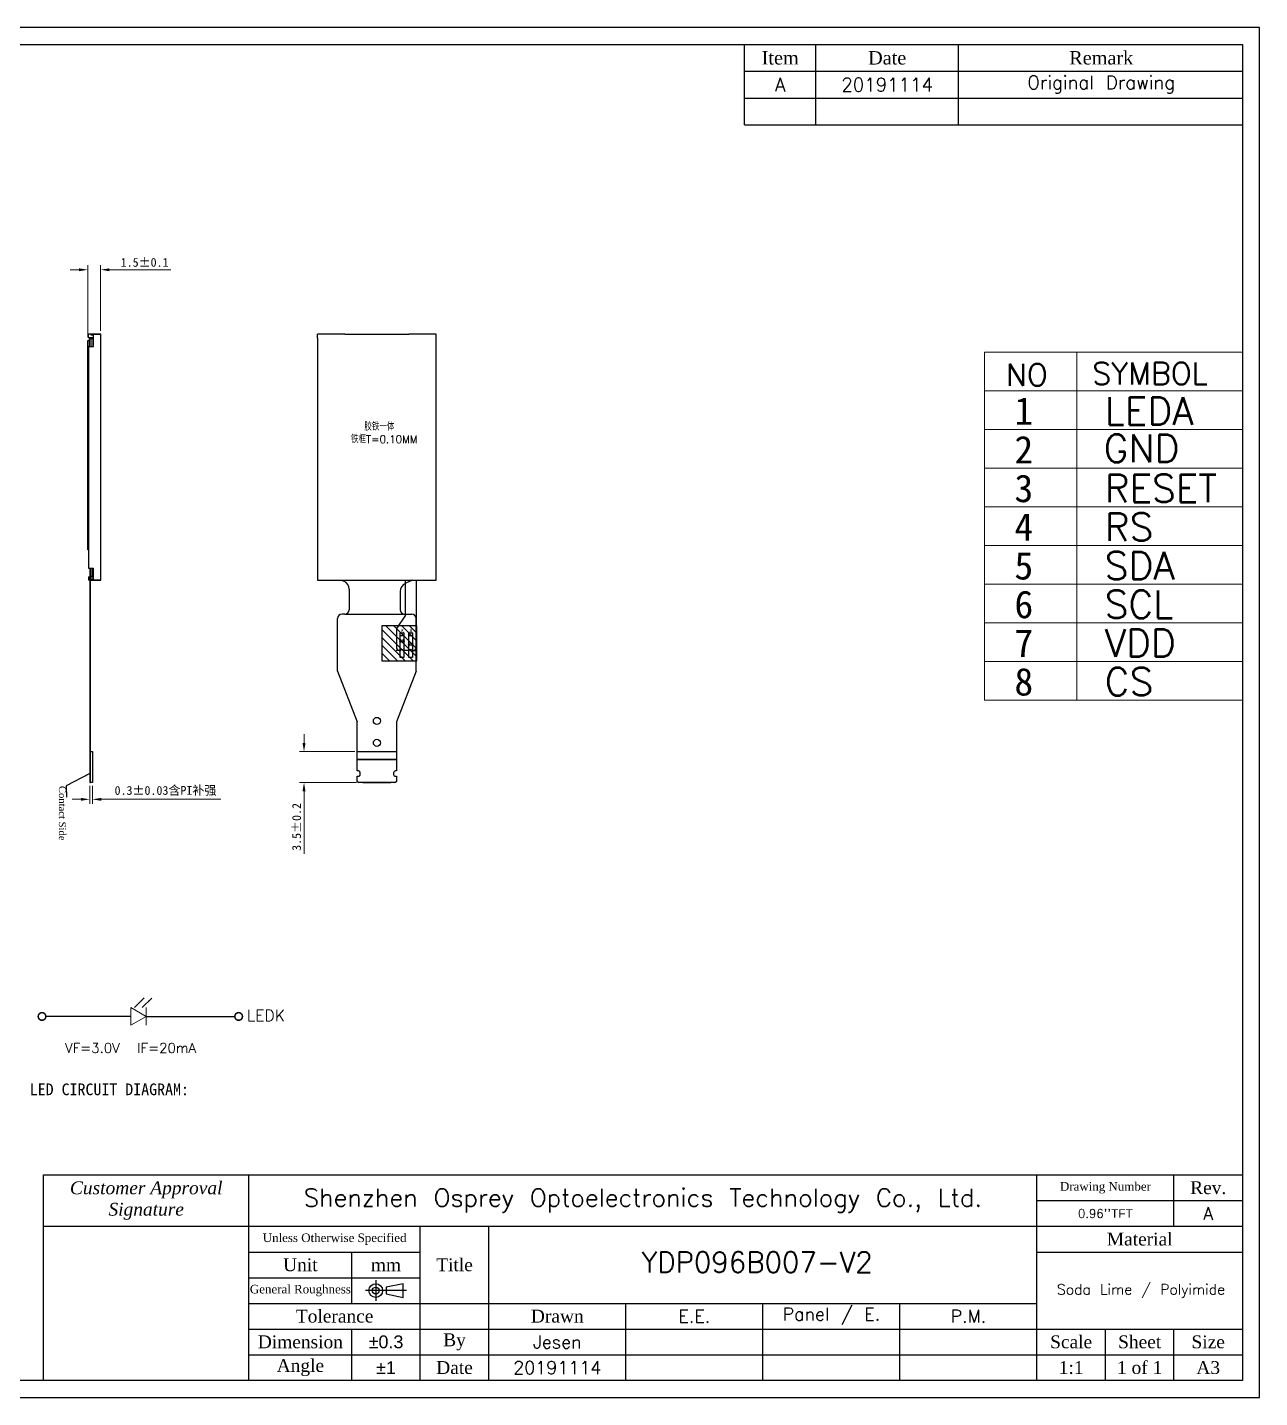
# Model space of a CAD drawing. Header units: millimetres. Extents: x 1251 to 1485, y 362 to 518.
# Drawn here: x 1345.1 to 1485.1, y 362.2 to 518 of the extents above; entities that cross this region are included whole.
import ezdxf
from ezdxf.lldxf.tags import DXFTag

# ---------------------------------------------------------------- set-up
doc = ezdxf.new("R2010")
doc.units = ezdxf.units.MM
for name, color, linetype in [('240', 240, 'Continuous'), ('Bezel', 5, 'Continuous'), ('dim', 3, 'Continuous'), ('Dimension', 7, 'Continuous'), ('FPC', 30, 'Continuous'), ('FPC-O正面白油层', 7, 'Continuous'), ('Frame', 7, 'Continuous'), ('Index', 7, 'Continuous'), ('lcd', 4, 'Continuous'), ('圖框', 7, 'Continuous')]:
    doc.layers.add(name, color=color, linetype=linetype)
doc.layers.add('CEN', color=1, linetype='CENTER', lineweight=15)
doc.layers.add('Title block', color=7, linetype='Continuous', lineweight=9)
doc.styles.add('RD', font='PMingLiU.ttf', dxfattribs={"width": 0.8, "height": 1.8})
doc.styles.get("Standard").update_dxf_attribs({"font": 'txt', "bigfont": 'gbcbig.shx'})
doc.styles.add('宋体', font='')
doc.styles.add('宋体字', font='')
doc.styles.add('样式 4', font='')
doc.styles.get('宋体').set_extended_font_data('SimSun')
doc.styles.get('宋体字').set_extended_font_data('FangSong_GB2312')
doc.styles.get('样式 4').set_extended_font_data('SimSun')
tags = doc.linetypes.add('CENTER', pattern=[2, 1.25, -0.25, 0.25, -0.25]).pattern_tags.tags
tags[10:11] = [DXFTag(74, 4), DXFTag(75, 0), DXFTag(340, '0'), DXFTag(46, 0.0), DXFTag(50, 0.0), DXFTag(44, 0.0), DXFTag(45, 0.0)]
tags[8:9] = [DXFTag(74, 4), DXFTag(75, 0), DXFTag(340, '0'), DXFTag(46, 0.0), DXFTag(50, 0.0), DXFTag(44, 0.0), DXFTag(45, 0.0)]
tags[6:7] = [DXFTag(74, 4), DXFTag(75, 0), DXFTag(340, '0'), DXFTag(46, 0.0), DXFTag(50, 0.0), DXFTag(44, 0.0), DXFTag(45, 0.0)]
tags[4:5] = [DXFTag(74, 4), DXFTag(75, 0), DXFTag(340, '0'), DXFTag(46, 0.0), DXFTag(50, 0.0), DXFTag(44, 0.0), DXFTag(45, 0.0)]
doc.dimstyles.new('SH', dxfattribs={"dimscale": 1.4, "dimtxt": 2.5, "dimasz": 2.5, "dimexe": 1.25, "dimexo": 0.625, "dimtad": 0, "dimdec": 1, "dimzin": 0, "dimdsep": 46, "dimtxsty": 'RD', "dimcen": 2.5, "dimadec": 0, "dimazin": 0, "dimtfac": 0.6, "dimtdec": 4, "dimtmove": 0, "dimatfit": 3, "dimfxl": 1, "dimtolj": 1, "dimarcsym": 0})
doc.dimstyles.get("Standard").update_dxf_attribs({"dimtxt": 3, "dimasz": 1.5, "dimexe": 0.3, "dimexo": 0.3, "dimgap": 0.5, "dimtad": 1, "dimtoh": 1, "dimdsep": 46, "dimtxsty": 'Standard', "dimcen": 0.5, "dimclrd": 2, "dimclre": 3, "dimclrt": 6, "dimadec": 1, "dimazin": 0, "dimtfac": 1, "dimtofl": 0, "dimtmove": 0, "dimatfit": 3, "dimfxl": 1, "dimtolj": 1, "dimtzin": 0, "dimarcsym": 0})
doc.dimstyles.new('标准', dxfattribs={"dimtxt": 1.8, "dimasz": 1.5, "dimexe": 0.5, "dimexo": 0.4, "dimgap": 0.1, "dimtad": 1, "dimzin": 1, "dimdsep": 46, "dimtxsty": '宋体', "dimblk": 'CLOSEDBLANK', "dimcen": 0.09, "dimclrd": 96, "dimclre": 96, "dimclrt": 3, "dimadec": 0, "dimazin": 0, "dimtfac": 1, "dimtofl": 0, "dimtmove": 0, "dimatfit": 1, "dimldrblk": 'CLOSEDBLANK', "dimfxl": 1, "dimtolj": 1, "dimlwd": 0, "dimlwe": 0, "dimarcsym": 0})

# ---------------------------------------------------------------- blocks, each defined once
blk = doc.blocks.new('*D11')
at = {"color": 2, "lineweight": 0}
for p, q in [((1351.94, 482.8), (1351.94, 490.94)), ((1353.4, 483.5), (1353.4, 490.94)), ((1350.94, 490.44), (1349.94, 490.44)), ((1354.4, 490.44), (1361.39, 490.44))]:
    blk.add_line(p, q, dxfattribs=at)
at = {"color": 2}
for points in [[(1350.94, 490.6), (1350.94, 490.27), (1351.94, 490.44)], [(1354.4, 490.6), (1354.4, 490.27), (1353.4, 490.44)]]:
    blk.add_solid(points, dxfattribs=at)
at = {"layer": 'Defpoints', "color": 0}
for p in [(1353.4, 490.44), (1353.4, 483.1), (1351.94, 482.4)]:
    blk.add_point(p, dxfattribs=at)
at = {"color": 3, "insert": (1358.4, 491.27), "char_height": 1, "attachment_point": 5, "style": '宋体'}
blk.add_mtext('\\A1;1.5%%p0.1', dxfattribs=at)
blk = doc.blocks.new('_ClosedBlank')
at = {"color": 0, "linetype": 'ByBlock', "lineweight": -2}
for p, q in [((-1, 0.17), (0, 0)), ((-1, 0.17), (-1, -0.17)), ((0, 0), (-1, -0.17))]:
    blk.add_line(p, q, dxfattribs=at)
blk = doc.blocks.new('f')
h = blk.add_hatch()
h.set_pattern_fill('ANSI31', color=2, scale=0.2, style=0)
h.set_pattern_definition([(45, (236.8483, 0), (-0.4490128, 0.4490128), [])])
h.paths.add_polyline_path([(485.95, 191.79), (481.95, 191.79), (481.95, 187.79), (485.95, 187.79)])
at = {"color": 2}
for p, q in [((481.95, 191.79), (485.95, 191.79)), ((481.95, 187.79), (481.95, 191.79)), ((485.95, 191.79), (485.95, 187.79)), ((485.95, 187.79), (481.95, 187.79))]:
    blk.add_line(p, q, dxfattribs=at)
blk = doc.blocks.new('*D62')
at = {"color": 2, "lineweight": 0}
for p, q in [((1376.52, 436.65), (1376.52, 437.65)), ((1382.29, 435.65), (1376.02, 435.65)), ((1382.49, 432.15), (1376.02, 432.15)), ((1376.52, 431.15), (1376.52, 424.03))]:
    blk.add_line(p, q, dxfattribs=at)
at = {"color": 2}
for points in [[(1376.35, 436.65), (1376.69, 436.65), (1376.52, 435.65)], [(1376.35, 431.15), (1376.69, 431.15), (1376.52, 432.15)]]:
    blk.add_solid(points, dxfattribs=at)
at = {"layer": 'Defpoints', "color": 0}
for p in [(1382.69, 435.65), (1376.52, 432.15), (1382.89, 432.15)]:
    blk.add_point(p, dxfattribs=at)
at = {"color": 3, "insert": (1375.68, 427.09), "char_height": 1, "attachment_point": 5, "rotation": 90, "style": '宋体'}
blk.add_mtext('\\A1;3.5%%P0.2', dxfattribs=at)
blk = doc.blocks.new('*D65')
at = {"color": 2, "lineweight": 0}
for p, q in [((1352.16, 431.75), (1352.16, 429.73)), ((1352.46, 431.75), (1352.46, 429.73)), ((1351.16, 430.23), (1350.16, 430.23)), ((1353.46, 430.23), (1367.05, 430.23))]:
    blk.add_line(p, q, dxfattribs=at)
at = {"color": 2}
for points in [[(1351.16, 430.39), (1351.16, 430.06), (1352.16, 430.23)], [(1353.46, 430.39), (1353.46, 430.06), (1352.46, 430.23)]]:
    blk.add_solid(points, dxfattribs=at)
at = {"layer": 'Defpoints', "color": 0}
for p in [(1352.16, 432.15), (1352.46, 432.15), (1352.16, 430.23)]:
    blk.add_point(p, dxfattribs=at)
at = {"color": 3, "insert": (1360.77, 431.18), "char_height": 1, "attachment_point": 5, "style": '宋体'}
blk.add_mtext('\\A1;0.3%%P0.03含PI补强', dxfattribs=at)

msp = doc.modelspace()

# ---------------------------------------------------------------- linework, layer by layer
for p, q in [((1352.005, 482.699), (1352.005, 483.099)), ((1352.305, 482.999), (1352.305, 483.099)), ((1352.605, 482.999), (1352.305, 482.999)), ((1352.605, 482.649), (1352.605, 482.999)), ((1353.405, 455.151), (1353.405, 483.099)), ((1381.152, 483.099), (1378.052, 483.099)), ((1378.052, 482.649), (1378.052, 483.099)), ((1381.152, 483.099), (1388.452, 483.099)), ((1391.552, 483.099), (1388.452, 483.099)), ((1391.552, 482.649), (1391.552, 483.099)), ((1352.605, 482.699), (1352.005, 482.699)), ((1352.005, 481.699), (1352.605, 481.699)), ((1352.005, 481.699), (1352.005, 456.511)), ((1352.605, 481.699), (1352.605, 482.649)), ((1378.052, 482.649), (1378.052, 455.151)), ((1391.552, 455.151), (1391.552, 482.649)), ((1352.005, 456.511), (1352.605, 456.511)), ((1352.605, 455.251), (1352.605, 456.511)), ((1352.605, 455.251), (1352.305, 455.251)), ((1352.305, 455.251), (1352.305, 455.151)), ((1352.305, 455.151), (1353.405, 455.151)), ((1378.052, 455.151), (1391.552, 455.151)), ((1387.452, 447.151), (1387.014, 447.151)), ((1388.852, 447.34), (1388.852, 447.151)), ((1388.852, 447.151), (1389.247, 447.151)), ((1382.902, 433.051), (1382.902, 433.251))]:
    msp.add_line(p, q)
at = {"color": 0}
for p, q in [((1353.405, 483.099), (1352.005, 483.099)), ((1378.052, 455.151), (1391.552, 455.151))]:
    msp.add_line(p, q, dxfattribs=at)
at = {"color": 7}
msp.add_line((1352.305, 483.099), (1353.405, 483.099), dxfattribs=at)
at = {"color": 4}
for p, q in [((1352.095, 482.599), (1352.095, 481.699)), ((1352.295, 482.599), (1352.295, 481.699)), ((1352.495, 482.599), (1352.495, 481.699)), ((1352.295, 456.511), (1352.295, 455.609))]:
    msp.add_line(p, q, dxfattribs=at)
at = {"lineweight": -3}
for p, q in [((1352.005, 455.511), (1352.605, 455.511)), ((1352.005, 455.511), (1352.005, 455.151)), ((1353.405, 455.151), (1352.005, 455.151))]:
    msp.add_line(p, q, dxfattribs=at)
at = {"color": 47}
msp.add_line((1389.252, 452.006), (1389.252, 449.549), dxfattribs=at)
msp.add_line((1389.252, 452.006), (1389.252, 449.549), dxfattribs=at)
at = {"color": 30}
for p, q in [((1380.339, 444.817), (1380.339, 450.788)), ((1387.959, 451.288), (1388.764, 451.288)), ((1389.264, 444.817), (1389.264, 450.788))]:
    msp.add_line(p, q, dxfattribs=at)
at = {"color": 2}
for p, q in [((1352.265, 432.151), (1352.265, 435.651)), ((1352.265, 435.651), (1352.465, 435.651)), ((1352.465, 435.651), (1352.465, 432.151)), ((1352.465, 432.151), (1352.265, 432.151))]:
    msp.add_line(p, q, dxfattribs=at)
at = {"color": 30}
for points in [[(1387.452, 446.351), (1387.452, 449.151), (1387.852, 449.151), (1387.852, 446.351)], [(1388.452, 446.351), (1388.452, 449.151), (1388.852, 449.151), (1388.852, 446.351)]]:
    msp.add_lwpolyline(points, close=True, dxfattribs=at)
at = {"color": 2}
msp.add_lwpolyline([(1386.902, 432.851), (1387.052, 432.851), (1387.052, 432.351, -0.4142136), (1386.852, 432.151), (1382.752, 432.151, -0.4142136), (1382.552, 432.351), (1382.552, 432.851), (1382.702, 432.851, 0.4142136), (1382.902, 433.051), (1382.902, 433.251, 0.4142136), (1382.702, 433.451), (1382.552, 433.451), (1382.552, 435.651), (1387.052, 435.651), (1387.052, 433.451), (1386.902, 433.451, 0.4142136), (1386.702, 433.251), (1386.702, 433.051, 0.4142136)], format="xyb", close=True, dxfattribs=at)
at = {"layer": '240', "color": 4, "lineweight": -3}
for p, q in [((1352.495, 482.599), (1352.095, 482.599)), ((1352.495, 455.609), (1352.495, 456.511)), ((1352.295, 455.609), (1352.495, 455.609))]:
    msp.add_line(p, q, dxfattribs=at)
at = {"layer": 'CEN', "color": 3}
for p, q in [((1358.579, 405.543), (1356.833, 406.551)), ((1356.833, 406.551), (1356.833, 404.535)), ((1358.579, 405.543), (1356.833, 404.535)), ((1358.579, 406.551), (1358.579, 404.535))]:
    msp.add_line(p, q, dxfattribs=at)
at = {"layer": 'CEN', "color": 3, "const_width": 0.173}
for points in [[(1347.17, 405.543, -1), (1346.306, 405.543, -1)], [(1369.518, 405.543, -1), (1368.654, 405.543, -1)]]:
    msp.add_lwpolyline(points, format="xyb", close=True, dxfattribs=at)
at = {"layer": 'dim', "color": 6, "lineweight": -3}
for p, q in [((1351.945, 482.399), (1352.095, 482.399)), ((1351.945, 458.603), (1351.945, 482.399)), ((1352.495, 482.399), (1352.605, 482.399)), ((1352.605, 481.699), (1352.605, 482.399)), ((1352.005, 458.603), (1351.945, 458.603))]:
    msp.add_line(p, q, dxfattribs=at)
at = {"layer": 'FPC', "color": 30}
for p, q in [((1352.165, 456.409), (1352.165, 432.151)), ((1352.265, 456.409), (1352.165, 456.409)), ((1380.78, 455.151), (1381.062, 455.024)), ((1388.841, 455.151), (1388.101, 454.805)), ((1381.652, 454.112), (1381.652, 451.788)), ((1387.459, 453.871), (1387.459, 451.788)), ((1381.152, 451.288), (1380.839, 451.288)), ((1381.152, 451.288), (1387.959, 451.288))]:
    msp.add_line(p, q, dxfattribs=at)
at = {"layer": 'FPC'}
for p, q in [((1352.265, 432.151), (1352.265, 456.409)), ((1388.052, 451.151), (1388.052, 455.153)), ((1388.052, 451.151), (1388.052, 455.153)), ((1389.252, 455.153), (1389.252, 447.451)), ((1388.052, 451.151), (1387.052, 449.651)), ((1387.052, 449.651), (1387.052, 447.451)), ((1387.527, 447.151), (1387.352, 447.151)), ((1388.527, 447.151), (1387.777, 447.151)), ((1388.952, 447.151), (1388.777, 447.151)), ((1352.165, 445.351), (1352.165, 432.151)), ((1380.339, 444.817), (1382.552, 439.049)), ((1389.264, 444.817), (1387.052, 439.049)), ((1382.552, 433.451), (1382.552, 439.049)), ((1387.052, 439.049), (1387.052, 433.451)), ((1382.702, 433.451), (1382.552, 433.451)), ((1387.052, 433.451), (1386.902, 433.451)), ((1352.165, 432.151), (1352.265, 432.151)), ((1383.202, 432.151), (1386.402, 432.151))]:
    msp.add_line(p, q, dxfattribs=at)
at = {"layer": 'FPC', "color": 7, "lineweight": 30}
msp.add_line((1387.052, 434.751), (1382.552, 434.751), dxfattribs=at)
at = {"layer": 'FPC', "color": 2}
for p, q in [((1382.902, 434.751), (1383.202, 434.751)), ((1382.552, 432.351), (1382.552, 432.851)), ((1382.552, 432.851), (1382.702, 432.851)), ((1383.202, 432.151), (1382.752, 432.151)), ((1386.852, 432.151), (1386.402, 432.151)), ((1386.902, 432.851), (1387.052, 432.851)), ((1387.052, 432.851), (1387.052, 432.351))]:
    msp.add_line(p, q, dxfattribs=at)
at = {"layer": 'FPC'}
for points in [[(1387.452, 448.423), (1387.452, 448.851), (1387.852, 448.851), (1387.852, 448.423)], [(1388.452, 448.018), (1388.452, 448.851), (1388.852, 448.851), (1388.852, 448.018)], [(1387.452, 447.34), (1387.452, 448.046)], [(1387.852, 448.046), (1387.852, 447.34)], [(1388.452, 447.34), (1388.452, 447.641)], [(1388.852, 447.641), (1388.852, 447.34)]]:
    msp.add_lwpolyline(points, dxfattribs=at)
for centre, radius in [((1387.652, 448.235), 0.125), ((1388.652, 447.829), 0.125), ((1384.802, 439.151), 0.4), ((1384.802, 436.651), 0.4)]:
    msp.add_circle(centre, radius, dxfattribs=at)
at = {"layer": 'FPC', "color": 30}
for centre, radius, start, end in [((1380.652, 454.112), 1, 0, 65.77856), ((1388.459, 453.871), 1, 110.96884, 180), ((1381.152, 451.788), 0.5, 270, 0), ((1387.959, 451.788), 0.5, 180, 270), ((1380.839, 450.788), 0.5, 90, 180), ((1388.764, 450.788), 0.5, 0, 90)]:
    msp.add_arc(centre, radius, start, end, dxfattribs=at)
at = {"layer": 'FPC'}
for centre, radius, start, end in [((1387.352, 447.451), 0.3, 180, 270), ((1387.652, 448.235), 0.275, 136.65824, 223.34176), ((1387.652, 447.151), 0.275, 136.65824, 180), ((1387.652, 447.151), 0.125, 360, 180), ((1387.652, 448.235), 0.275, 316.65824, 43.34176), ((1387.652, 447.151), 0.275, 0, 43.34176), ((1388.652, 447.829), 0.275, 136.65824, 223.34176), ((1388.652, 447.151), 0.275, 136.65824, 180), ((1388.652, 447.151), 0.125, 360, 180), ((1388.652, 447.829), 0.275, 316.65824, 43.34176), ((1388.652, 447.151), 0.275, 0, 43.34176), ((1388.952, 447.451), 0.3, 270, 0), ((1382.702, 433.251), 0.2, 0, 90), ((1386.902, 433.251), 0.2, 90, 180)]:
    msp.add_arc(centre, radius, start, end, dxfattribs=at)
at = {"layer": 'FPC', "color": 2}
for centre, start, end in [((1382.752, 432.351), 180, 270), ((1382.702, 433.051), 270, 0), ((1386.902, 433.051), 180, 270), ((1386.852, 432.351), 270, 360)]:
    msp.add_arc(centre, 0.2, start, end, dxfattribs=at)
at = {"layer": 'Frame', "color": 7}
for p, q in [((1426.595, 506.919), (1426.595, 516.043)), ((1434.706, 506.919), (1434.706, 516.043)), ((1450.926, 506.919), (1450.926, 516.043)), ((1426.595, 513.002), (1483.203, 513.002)), ((1426.595, 509.96), (1483.203, 509.96)), ((1426.595, 509.96), (1483.203, 509.96)), ((1426.595, 506.919), (1483.203, 506.919)), ((1346.897, 364.159), (1346.897, 387.526)), ((1346.897, 387.526), (1483.203, 387.526)), ((1370.263, 364.159), (1370.263, 387.526)), ((1459.836, 364.159), (1459.836, 387.526)), ((1475.414, 381.684), (1475.414, 387.526)), ((1459.836, 384.605), (1483.203, 384.605)), ((1346.897, 381.684), (1483.203, 381.684)), ((1389.736, 364.159), (1389.736, 381.684)), ((1397.525, 364.159), (1397.525, 381.684)), ((1370.263, 378.763), (1389.736, 378.763)), ((1381.947, 372.922), (1381.947, 378.763)), ((1459.836, 378.763), (1483.203, 378.763)), ((1370.263, 375.842), (1389.736, 375.842)), ((1370.263, 372.922), (1459.836, 372.922)), ((1413.102, 364.159), (1413.102, 372.922)), ((1428.68, 364.159), (1428.68, 372.922)), ((1444.258, 364.159), (1444.258, 372.922)), ((1370.263, 370.001), (1483.203, 370.001)), ((1381.947, 364.159), (1381.947, 370.001)), ((1467.625, 364.159), (1467.625, 370.001)), ((1475.414, 364.159), (1475.414, 370.001)), ((1370.263, 367.08), (1483.203, 367.08))]:
    msp.add_line(p, q, dxfattribs=at)
at = {"layer": 'Frame', "color": 7, "linetype": 'CENTER'}
for p, q in [((1384.673, 375.55), (1384.673, 373.214)), ((1388.178, 374.382), (1383.504, 374.382))]:
    msp.add_line(p, q, dxfattribs=at)
at = {"layer": 'Frame', "color": 7}
for points in [[(1485.15, 517.99), (1251.482, 517.99), (1251.482, 362.212), (1485.15, 362.212)], [(1483.203, 364.159), (1253.429, 364.159), (1253.429, 516.043), (1483.203, 516.043)], [(1387.788, 373.603), (1387.788, 375.161), (1385.841, 374.771), (1385.841, 373.992)]]:
    msp.add_lwpolyline(points, close=True, dxfattribs=at)
for radius in [0.779, 0.389]:
    msp.add_circle((1384.673, 374.382), radius, dxfattribs=at)
at = {"layer": 'lcd', "color": 3}
for p, q in [((1351.94, 405.543), (1347.17, 405.543)), ((1356.833, 405.543), (1351.94, 405.543)), ((1358.579, 405.543), (1363.638, 405.543)), ((1363.638, 405.543), (1368.654, 405.543))]:
    msp.add_line(p, q, dxfattribs=at)
at = {"layer": 'Title block', "lineweight": 13}
for p, q in [((1453.887, 481.073), (1483.203, 481.073)), ((1453.887, 481.073), (1453.887, 441.497)), ((1464.357, 481.073), (1464.357, 441.497)), ((1453.887, 476.676), (1483.203, 476.676)), ((1453.887, 472.278), (1483.203, 472.278)), ((1453.887, 467.881), (1483.203, 467.881)), ((1453.887, 463.484), (1483.203, 463.484)), ((1453.887, 459.087), (1483.203, 459.087)), ((1453.887, 454.689), (1483.203, 454.689)), ((1453.887, 450.292), (1483.203, 450.292)), ((1453.887, 445.895), (1483.203, 445.895)), ((1453.887, 441.497), (1483.203, 441.497))]:
    msp.add_line(p, q, dxfattribs=at)

# ---------------------------------------------------------------- block references
at = {"xscale": -1}
msp.add_blockref('f', (1871.311, 258.173), dxfattribs=at)

# ---------------------------------------------------------------- texts
at = {"layer": 'Bezel', "lineweight": -3, "insert": (1381.856, 473.014), "char_height": 0.8543, "width": 8.81787, "attachment_point": 1}
msp.add_mtext('  胶铁一体\\P铁框T=0.10MM', dxfattribs=at)
at = {"layer": 'CEN', "color": 3}
msp.add_text('LEDK', height=1.296, dxfattribs=at).set_placement((1370.023, 405.012))
at = {"layer": 'dim', "color": 2}
msp.add_text('VF=3.0V  IF=20mA', height=1.11487, dxfattribs=at).set_placement((1349.363, 401.409))
at = {"layer": 'Dimension', "color": 7, "insert": (1414.888, 378.767), "char_height": 2.31443, "width": 256.17487, "attachment_point": 1}
msp.add_mtext('YDP096B007-V2', dxfattribs=at)
at = {"layer": 'FPC-O正面白油层', "style": '宋体'}
for s, p in [('K', (1387.519, 449.191)), ('A', (1388.5, 449.191))]:
    msp.add_text(s, height=0.45, dxfattribs=at).set_placement(p)
at = {"layer": 'Frame', "color": 7, "attachment_point": 5}
for s, insert, char_height in [('{\\fTimes New Roman|b0|i0|c0|p18;Item}', (1430.651, 514.522), 1.52064), ('{\\fTimes New Roman|b0|i0|c0|p18;Date}', (1442.816, 514.522), 1.52064), ('{\\fTimes New Roman|b0|i0|c0|p18;Remark}', (1467.146, 514.522), 1.52064), ('Original Drawing', (1467.146, 511.481), 1.52064), ('A', (1430.651, 511.481), 1.521), ('20191114', (1442.816, 511.481), 1.5206), ('{\\fTimes New Roman|b0|i1|c0|p18;Customer Approval\\PSignature}', (1358.58, 384.605), 1.46042), ('{\\fTimes New Roman|b0|i0|c0|p18;Drawing Number}', (1467.625, 386.065), 0.97362), ('{\\fTimes New Roman|b0|i0|c0|p18;Rev.}', (1479.308, 386.065), 1.46042), ('\\pxqj;{\\H0.83333x;Shenzhen Osprey Optoelectronics Technology Co., Ltd.}', (1415.05, 384.605), 2.43404), ("0.96''{\\fArial|b0|i0|c0|p32;TFT}", (1467.625, 383.144), 0.97362), ('A', (1479.308, 383.144), 1.46), ('{\\fTimes New Roman|b0|i0|c0|p18;Unless Otherwise Specified}', (1379.999, 380.224), 0.97362), ('{\\fTimes New Roman|b0|i0|c0|p18;Material}', (1471.519, 380.224), 1.46042), ('{\\fTimes New Roman|b0|i0|c0|p18;Unit}', (1376.105, 377.303), 1.46042), ('{\\fTimes New Roman|b0|i0|c0|p18;mm}', (1385.841, 377.303), 1.46042), ('{\\fTimes New Roman|b0|i0|c0|p18;Title}', (1393.63, 377.303), 1.46042), ('{\\fTimes New Roman|b0|i0|c0|p18;General Roughness}', (1376.105, 374.382), 0.97362), ('Soda Lime / Polyimide', (1471.668, 374.32), 1.16834), ('Panel / E.', (1436.469, 371.461), 1.4604), ('{\\fTimes New Roman|b0|i0|c0|p18;Tolerance}', (1379.999, 371.461), 1.46042), ('{\\fTimes New Roman|b0|i0|c0|p18;Drawn}', (1405.313, 371.461), 1.46042), ('E.E.', (1420.891, 371.461), 1.4604), ('P.M.', (1452.047, 371.461), 1.4604), ('{\\fTimes New Roman|b0|i0|c0|p18;Dimension}', (1376.105, 368.54), 1.46042), ('{\\fArial|b0|i0|c134|p34;%%P\\fArial|b0|i0|c0|p34;0.3}', (1385.841, 368.54), 1.46042), ('{\\fTimes New Roman|b0|i0|c0|p18;By}', (1393.63, 368.54), 1.46042), ('Jesen', (1405.313, 368.54), 1.4604), ('{\\fTimes New Roman|b0|i0|c0|p18;Scale}', (1463.73, 368.54), 1.46042), ('{\\fTimes New Roman|b0|i0|c0|p18;Sheet}', (1471.519, 368.54), 1.46042), ('{\\fTimes New Roman|b0|i0|c0|p18;Size}', (1479.308, 368.54), 1.46042), ('{\\fTimes New Roman|b0|i0|c0|p18;Angle}', (1376.105, 365.619), 1.46042), ('{\\fArial|b0|i0|c134|p34;%%P\\fArial|b0|i0|c0|p34;1}', (1385.841, 365.619), 1.46042), ('{\\fTimes New Roman|b0|i0|c0|p18;Date}', (1393.63, 365.619), 1.46042), ('20191114', (1405.313, 365.619), 1.4604), ('{\\fTimes New Roman|b0|i0|c0|p18;1:1}', (1463.73, 365.619), 1.46042), ('{\\fTimes New Roman|b0|i0|c0|p18;1 of 1}', (1471.519, 365.619), 1.46042), ('{\\fTimes New Roman|b0|i0|c0|p18;A3}', (1479.308, 365.619), 1.46042)]:
    msp.add_mtext(s, dxfattribs=dict(at, insert=insert, char_height=char_height))
at = {"layer": 'Index', "color": 3, "insert": (1349.05, 431.754), "char_height": 0.8, "attachment_point": 4, "rotation": 270}
msp.add_mtext('{\\fTimes New Roman|b0|i0|c0|p18;Contact Side}', dxfattribs=at)
at = {"layer": 'Title block', "lineweight": 13}
for s, height, p in [('SYMBOL', 2.5127, (1466.126, 477.395)), ('NO', 2.5127, (1456.328, 477.246)), ('LEDA', 3.1409, (1467.539, 472.812)), ('GND', 3.1409, (1467.415, 468.561)), ('RESET', 3.1409, (1467.539, 464.017)), ('RS', 3.1409, (1467.539, 459.62)), ('SDA', 3.1409, (1467.539, 455.223)), ('SCL', 3.1409, (1467.539, 450.825)), ('VDD', 3.1409, (1467.539, 446.428)), ('CS', 3.1409, (1467.539, 442.031))]:
    msp.add_text(s, height=height, dxfattribs=at).set_placement(p)
at = {"layer": 'Title block', "lineweight": 13, "style": '样式 4'}
for s, p in [('1', (1457.279, 472.812)), ('2', (1457.279, 468.414)), ('3', (1457.279, 464.017)), ('4', (1457.279, 459.62)), ('5', (1457.279, 455.223)), ('6', (1457.279, 450.825)), ('7', (1457.279, 446.428)), ('8', (1457.279, 442.031))]:
    msp.add_text(s, height=3.141, dxfattribs=at).set_placement(p)
at = {"layer": '圖框', "style": '宋体字'}
msp.add_text('LED CIRCUIT DIAGRAM:', height=1.32981, dxfattribs=at).set_placement((1345.344, 396.592))

# ---------------------------------------------------------------- dimensions: what is measured, and where the dimension line sits
dim = msp.add_linear_dim(base=(1353.405, 490.436), p1=(1351.945, 482.399), p2=(1353.405, 483.099), text='1.5%%p0.1', dimstyle='标准', override={"dimtxt": 1, "dimasz": 1, "dimgap": 0.3, "dimdec": 1, "dimsah": 1, "dimclrd": 2, "dimclre": 2})
dim.commit()
dim.dimension.update_dxf_attribs({"geometry": '*D11', "text_midpoint": (1358.396, 491.272)})
dim = msp.add_linear_dim(base=(1376.52, 432.151), p1=(1382.693, 435.651), p2=(1382.893, 432.151), angle=90, text='<>%%P0.2', dimstyle='标准', override={"dimtxt": 1, "dimasz": 1, "dimgap": 0.3, "dimdec": 1, "dimsah": 1, "dimclrd": 2, "dimclre": 2})
dim.commit()
dim.dimension.update_dxf_attribs({"geometry": '*D62', "text_midpoint": (1375.684, 427.093)})
dim = msp.add_linear_dim(base=(1352.165, 430.227), p1=(1352.465, 432.151), p2=(1352.165, 432.151), text='<>%%P0.03含PI补强', dimstyle='标准', override={"dimtxt": 1, "dimasz": 1, "dimgap": 0.3, "dimdec": 1, "dimsah": 1, "dimclrd": 2, "dimclre": 2})
dim.commit()
dim.dimension.update_dxf_attribs({"geometry": '*D65', "text_midpoint": (1360.773, 430.227), "dimtype": 160})

# ---------------------------------------------------------------- leaders
at = {"layer": 'CEN', "color": 3}
for points in [[(1358.358, 407.649), (1357.266, 406.557)], [(1359.205, 407.639), (1358.113, 406.547)]]:
    msp.add_leader(points, dimstyle='SH', override={"dimscale": 0.25, "dimasz": 2, "dimtoh": 1}, dxfattribs=at)
at = {"layer": 'Index'}
msp.add_leader([(1352.165, 433.151), (1349.469, 431.754), (1349.522, 430.481)], dimstyle='Standard', override={"dimtxt": 0.5, "dimasz": 0.5, "dimexe": 0.5, "dimexo": 0.5, "dimgap": 0.1, "dimtih": 0, "dimdec": 3}, dxfattribs=at)

doc.saveas('drawing.dxf')
